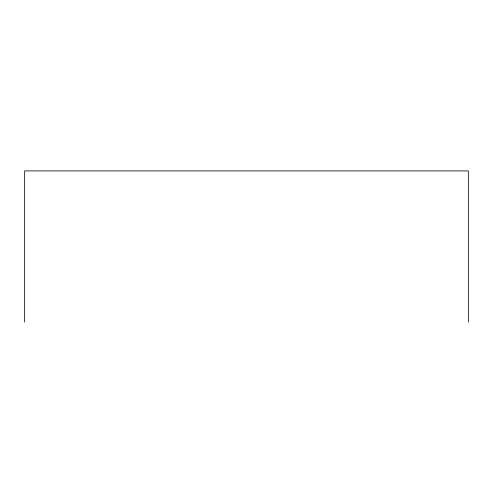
<?xml version="1.0" encoding="UTF-8"?>
<svg xmlns="http://www.w3.org/2000/svg" width="493" height="493" viewBox="0 0 493 493"><rect width="100%" height="100%" fill="white"/><g stroke="black" fill="none" stroke-linecap="round" stroke-linejoin="round"><path stroke-width="0.74" d="M468.35 322.089L468.35 170.911L24.65 170.911L24.65 322.089"/></g></svg>
